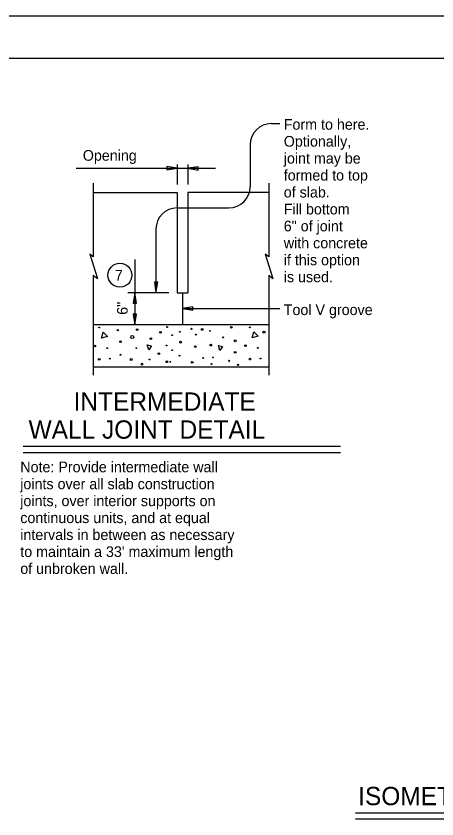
# Model space of a CAD drawing. Extents: x 2 to 71, y 0 to 45.
# Drawn here: x 23.74 to 28.71, y 12.52 to 22 of the extents above; entities that cross this region are included whole.
import ezdxf

# ---------------------------------------------------------------- set-up
doc = ezdxf.new("R2010")
doc.units = 0
doc.layers.add('Level 1', color=7, linetype='Continuous')

msp = doc.modelspace()

# ---------------------------------------------------------------- linework, layer by layer
at = {"layer": 'Level 1'}
for p, q in [((36, 22), (2, 22)), ((35.499, 21.499), (4.001, 21.499)), ((26.7507, 20.7299), (26.8523, 20.7299)), ((26.5007, 20.4799), (26.5007, 19.9853)), ((24.4473, 20.2028), (26.0906, 20.2028)), ((25.6393, 20.2497), (25.6393, 20.0104)), ((25.7642, 20.2497), (25.7642, 20.0104)), ((24.6492, 20.0278), (24.6492, 19.1581)), ((26.7208, 20.0278), (26.7208, 19.1581)), ((24.6492, 19.9171), (25.6393, 19.9171)), ((25.6393, 19.9171), (25.6393, 18.7346)), ((26.7208, 19.9171), (25.7642, 19.9171)), ((25.7642, 19.9171), (25.7642, 18.7346)), ((25.6393, 19.7353), (26.2507, 19.7353)), ((25.3893, 19.4853), (25.3893, 18.7346)), ((24.6492, 19.1581), (24.6079, 19.1913)), ((24.6079, 19.1913), (24.6975, 18.9025)), ((26.7208, 19.1581), (26.6796, 19.1913)), ((26.6796, 19.1913), (26.7692, 18.9025)), ((25.1393, 19.1252), (25.1393, 18.3596)), ((24.6492, 18.9413), (24.6492, 17.7612)), ((24.6492, 18.9413), (24.6975, 18.9025)), ((26.7208, 18.9413), (26.7208, 17.7612)), ((26.7208, 18.9413), (26.7692, 18.9025)), ((25.5406, 18.7346), (25.0588, 18.7346)), ((25.6393, 18.7346), (25.7642, 18.7346)), ((25.7018, 18.7346), (25.7018, 18.3596)), ((25.7018, 18.5471), (26.8523, 18.5471)), ((24.6492, 18.3596), (26.7208, 18.3596)), ((24.7468, 18.1997), (24.7657, 18.2688)), ((24.816, 18.2186), (24.7468, 18.1997)), ((24.7657, 18.2688), (24.816, 18.2186)), ((26.5261, 18.2027), (26.5449, 18.2718)), ((26.5953, 18.2216), (26.5261, 18.2027)), ((26.5449, 18.2718), (26.5953, 18.2216)), ((25.3055, 18.0609), (25.2867, 18.1208)), ((25.2867, 18.1208), (25.3368, 18.1081)), ((25.3368, 18.1081), (25.3055, 18.0609)), ((26.1441, 18.0525), (26.1252, 18.1122)), ((26.1252, 18.1122), (26.1754, 18.0995)), ((26.1754, 18.0995), (26.1441, 18.0525)), ((24.6492, 17.8595), (26.7208, 17.8595)), ((23.8203, 16.9221), (27.5654, 16.9221)), ((23.8203, 16.8489), (27.5654, 16.8489)), ((27.7429, 12.5959), (34.4878, 12.5959)), ((27.7429, 12.5228), (34.4878, 12.5228))]:
    msp.add_line(p, q, dxfattribs=at)
for points in [[(25.6393, 20.2028), (25.5168, 20.2228), (25.5168, 20.1841)], [(25.7642, 20.2028), (25.8867, 20.1828), (25.8867, 20.2216)], [(25.3893, 18.7346), (25.4093, 18.8571), (25.3706, 18.8571)], [(25.1393, 18.7346), (25.1193, 18.6121), (25.1581, 18.6121)], [(25.1393, 18.3596), (25.1593, 18.4821), (25.1206, 18.4821)], [(25.7018, 18.5471), (25.8242, 18.5271), (25.8242, 18.5658)]]:
    msp.add_lwpolyline(points, close=True, dxfattribs=at)
for centre, radius in [((24.9637, 18.9407), 0.1411), ((24.7185, 18.3229), 0.00475), ((24.9386, 18.2932), 0.00788), ((25.168, 18.2979), 0.00996), ((25.5222, 18.329), 0.00475), ((25.8095, 18.3084), 0.00631), ((25.9354, 18.3009), 0.00996), ((26.2779, 18.326), 0.00996), ((26.4978, 18.3259), 0.00475), ((25.1083, 18.2114), 0.0175), ((25.3295, 18.1921), 0.00996), ((25.4415, 18.2664), 0.00996), ((25.5797, 18.2342), 0.00475), ((25.6713, 18.2736), 0.00475), ((25.8599, 18.2398), 0.00475), ((26.0265, 18.2835), 0.00475), ((26.1836, 18.2066), 0.00631), ((26.6644, 18.2678), 0.0115), ((24.6668, 18.1061), 0.00957), ((24.97, 18.1565), 0.00944), ((25.5136, 18.1108), 0.00475), ((25.6797, 18.1506), 0.00996), ((25.8536, 18.0966), 0.00957), ((26.0359, 18.1155), 0.00996), ((26.3249, 18.1647), 0.0115), ((26.446, 18.1091), 0.00957), ((24.8128, 18.0794), 0.00475), ((24.97, 18.0025), 0.00631), ((25.1571, 18.0805), 0.00475), ((25.4226, 18.015), 0.00996), ((25.5801, 18.0565), 0.00475), ((26.3247, 18.0303), 0.00957), ((26.5921, 18.0824), 0.00475), ((24.7196, 17.9477), 0.00996), ((24.8432, 17.9554), 0.00475), ((25.0957, 17.9459), 0.0129), ((25.314, 17.9468), 0.00475), ((25.5164, 17.9192), 0.00996), ((25.5587, 17.9192), 0.00475), ((25.6679, 17.9911), 0.00475), ((25.8167, 17.913), 0.00996), ((25.9466, 17.9637), 0.00475), ((26.0624, 17.9707), 0.00475), ((26.2527, 17.93), 0.00631), ((26.4989, 17.9507), 0.00996), ((26.6224, 17.9584), 0.00475), ((25.2246, 17.891), 0.00996), ((26.0455, 17.8923), 0.00475), ((26.3556, 17.883), 0.00797)]:
    msp.add_circle(centre, radius, dxfattribs=at)
for centre, start, end in [((26.7507, 20.4799), 90, 180), ((26.2507, 19.9853), 270, 0), ((25.6393, 19.4853), 90, 180)]:
    msp.add_arc(centre, 0.25, start, end, dxfattribs=at)

# ---------------------------------------------------------------- texts
for s, height, p in [('Form to here.', 0.126, (26.8975, 20.6584)), ('Optionally,', 0.126, (26.8975, 20.4584)), ('Opening', 0.126, (24.5254, 20.2922)), ('joint may be', 0.126, (26.8975, 20.2584)), ('formed to top', 0.126, (26.8975, 20.0584)), ('of slab.', 0.126, (26.8975, 19.8584)), ('Fill bottom', 0.126, (26.8975, 19.6584)), ('6" of joint', 0.126, (26.8975, 19.4584)), ('with concrete', 0.126, (26.8975, 19.2584)), ('if this option', 0.126, (26.8975, 19.0584)), ('7', 0.126, (24.9038, 18.8769)), ('is used.', 0.126, (26.8975, 18.8584)), ('Tool V groove', 0.126, (26.8975, 18.4703)), ('INTERMEDIATE', 0.216, (24.417, 17.3413)), ('WALL JOINT DETAIL', 0.216, (23.8855, 17.0113)), ('Note: Provide intermediate wall', 0.126, (23.7873, 16.6148)), ('joints over all slab construction', 0.126, (23.7873, 16.4148)), ('joints, over interior supports on', 0.126, (23.7873, 16.2148)), ('continuous units, and at equal', 0.126, (23.7873, 16.0148)), ('intervals in between as necessary', 0.126, (23.7873, 15.8148)), ("to maintain a 33' maximum length", 0.126, (23.7873, 15.6148)), ('of unbroken wall.', 0.126, (23.7873, 15.4148)), ('ISOMETRIC VIEW AT END OF BRIDGE', 0.216, (27.7757, 12.6852))]:
    msp.add_text(s, height=height, dxfattribs=at).set_placement(p)
msp.add_text('6"', height=0.126, rotation=90, dxfattribs=at).set_placement((25.0549, 18.4737))

doc.saveas('drawing.dxf')
